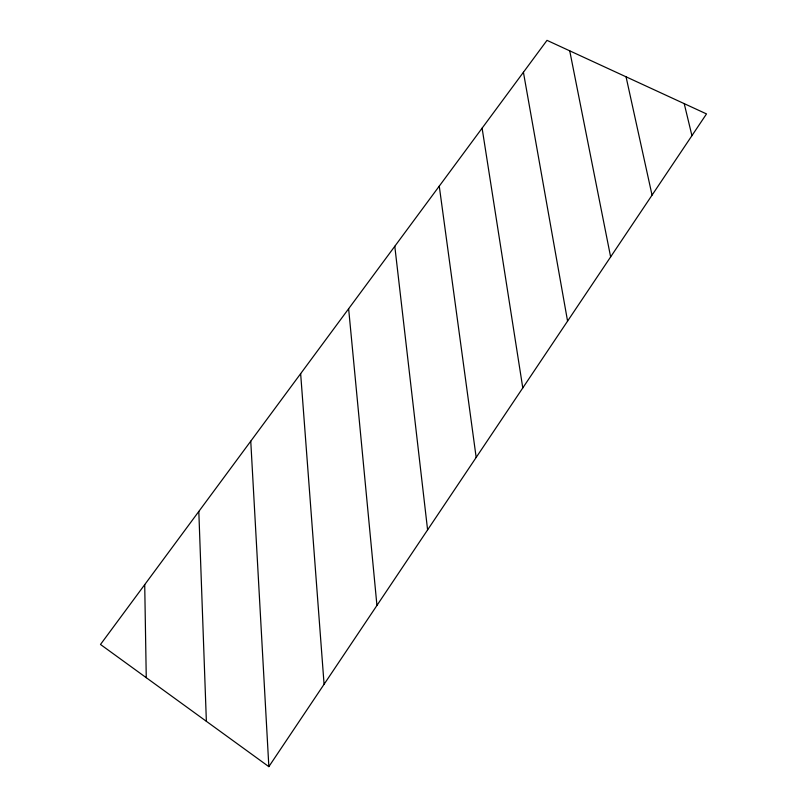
<?xml version="1.0" encoding="UTF-8"?>
<svg xmlns="http://www.w3.org/2000/svg" width="807" height="807" viewBox="0 0 807 807"><rect width="100%" height="100%" fill="white"/><g stroke="black" fill="none" stroke-linecap="round" stroke-linejoin="round"><path stroke-width="1.21" d="M268.852 766.65L706.508 113.918L547.005 40.35L100.492 644.47L268.852 766.65L250.755 441.167M684.215 103.629L691.932 135.657M626.061 76.816L652.046 195.133M569.732 50.831L610.627 256.919M523.42 72.257L567.573 321.125M482.102 128.152L522.785 387.925M439.26 186.124L476.17 457.458M394.794 246.276L427.599 529.896M348.634 308.738L376.94 605.442M300.648 373.661L324.081 684.286M198.815 511.436L206.37 721.307M144.715 584.631L146.259 677.678"/></g></svg>
